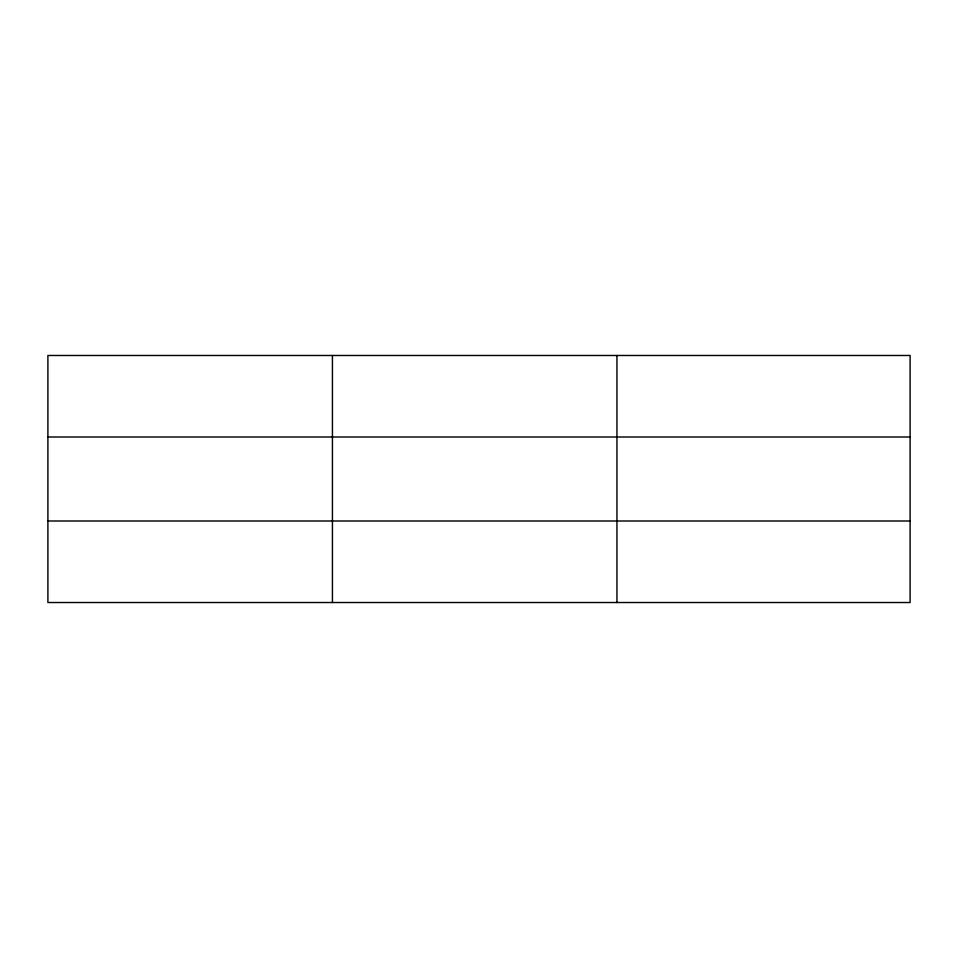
<?xml version="1.0" encoding="UTF-8"?>
<svg xmlns="http://www.w3.org/2000/svg" width="958" height="958" viewBox="0 0 958 958"><rect width="100%" height="100%" fill="white"/><g stroke="black" fill="none" stroke-linecap="round" stroke-linejoin="round"><path stroke-width="1.44" d="M332.426 602.522L332.426 355.478M616.952 602.522L616.952 355.478M910.1 520.996L910.1 602.522L47.9 602.522L47.9 355.478L910.1 355.478L910.1 520.996L47.9 520.996M47.9 437.004L910.1 437.004"/></g></svg>
